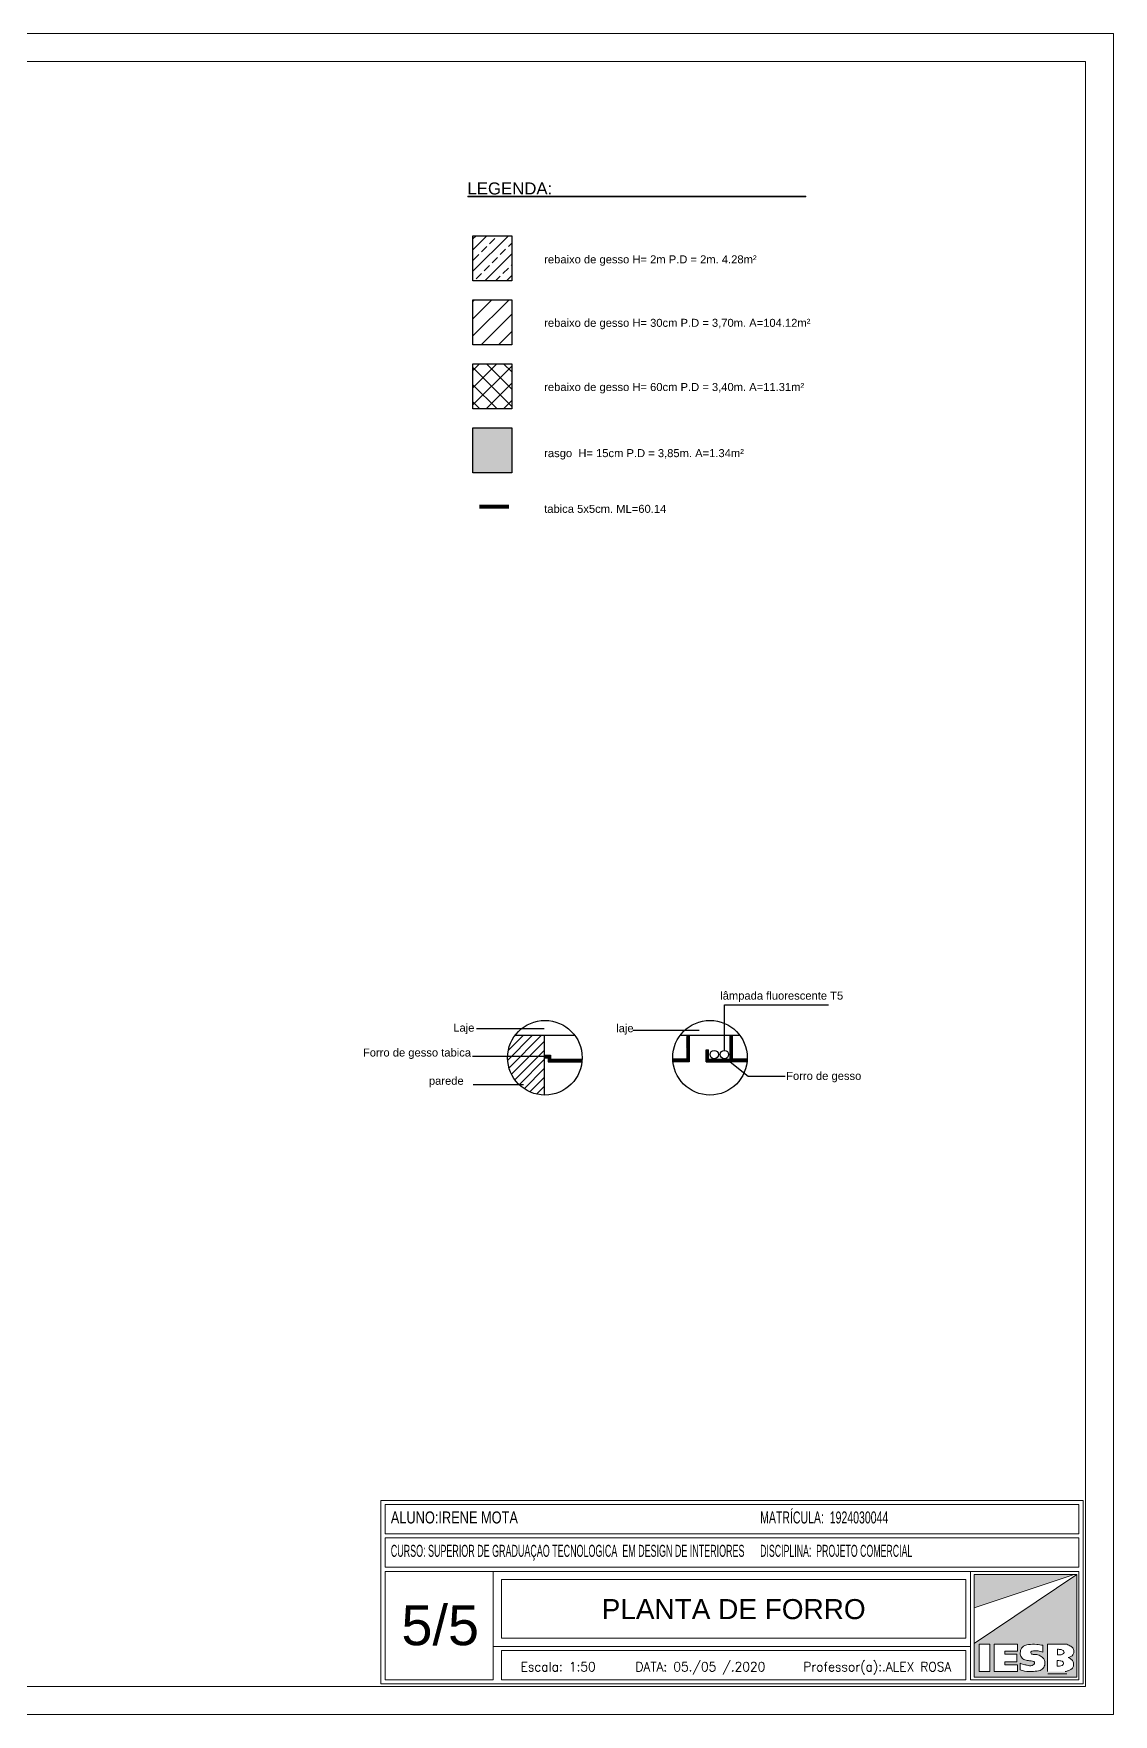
# Model space of a CAD drawing. Header units: millimetres. Extents: x 12559 to 15472, y 18493 to 18672.
# Drawn here: x 12575.51 to 12589, y 18492.9 to 18513.9 of the extents above; entities that cross this region are included whole.
import ezdxf
from ezdxf.enums import TextEntityAlignment as Align

# ---------------------------------------------------------------- set-up
doc = ezdxf.new("R2010")
doc.units = ezdxf.units.MM
doc.layers.get('0').update_dxf_attribs({"lineweight": 9})
doc.layers.add('mdf', color=3, linetype='Continuous')
doc.layers.add('Texto', color=6, linetype='Continuous', lineweight=30)
doc.styles.add('COPLAND', font='arial.ttf', dxfattribs={"height": 0.4})
doc.styles.add('ESC50', font='arial.ttf', dxfattribs={"height": 0.1})
doc.styles.add('R80-50', font='arial.ttf', dxfattribs={"height": 0.1})
doc.styles.add('ROMANS', font='romans')
doc.styles.get("Standard").update_dxf_attribs({"font": 'arial.ttf'})
pattern_1 = [(45, (-19.474031, -8.617555), (-0.0062861792847, 0.0062861792847), [])]

msp = doc.modelspace()

# ---------------------------------------------------------------- hatches: boundary and pattern name
h = msp.add_hatch(color=10)
h.dxf.hatch_style = 1
h.paths.add_polyline_path([(12585.156, 18511.867), (12580.933, 18511.867), (12580.933, 18511.859), (12585.156, 18511.859)])
h = msp.add_hatch(color=12)
h.dxf.hatch_style = 1
h.paths.add_polyline_path([(12587.261, 18493.785), (12587.261, 18493.364), (12588.545, 18493.364), (12588.545, 18494.648)])
edge = h.paths.add_edge_path(flags=16)
edge.add_spline(control_points=[(12587.838, 18493.537), (12587.857, 18493.53), (12587.89, 18493.519), (12587.943, 18493.509), (12587.995, 18493.498), (12588.029, 18493.553), (12587.981, 18493.57), (12587.937, 18493.568), (12587.88, 18493.578), (12587.839, 18493.624), (12587.836, 18493.682), (12587.859, 18493.751), (12587.948, 18493.776), (12588.035, 18493.777), (12588.095, 18493.766), (12588.121, 18493.762)], knot_values=[0, 0, 0, 0, 0.128764, 0.214487, 0.349725, 0.4301, 0.49844, 0.600614, 0.730587, 0.843002, 0.960452, 1.086726, 1.266383, 1.481996, 1.648373, 1.648373, 1.648373, 1.648373], degree=3, periodic=0)
edge.add_line((12588.121, 18493.762), (12588.121, 18493.675))
edge.add_spline(control_points=[(12588.121, 18493.675), (12588.101, 18493.681), (12588.061, 18493.694), (12588.014, 18493.694), (12587.965, 18493.689), (12587.971, 18493.647), (12588.022, 18493.649), (12588.072, 18493.642), (12588.127, 18493.606), (12588.154, 18493.546), (12588.136, 18493.483), (12588.081, 18493.437), (12587.993, 18493.437), (12587.909, 18493.431), (12587.855, 18493.45), (12587.838, 18493.456)], knot_values=[0, 0, 0, 0, 0.129973, 0.255735, 0.325817, 0.374123, 0.454729, 0.591551, 0.711993, 0.848871, 0.976038, 1.101413, 1.273716, 1.513362, 1.62892, 1.62892, 1.62892, 1.62892], degree=3, periodic=0)
edge.add_line((12587.838, 18493.456), (12587.838, 18493.537))
edge = h.paths.add_edge_path(flags=16)
edge.add_line((12588.177, 18493.774), (12588.419, 18493.774))
edge.add_spline(control_points=[(12588.419, 18493.774), (12588.437, 18493.767), (12588.467, 18493.755), (12588.502, 18493.722), (12588.515, 18493.68), (12588.497, 18493.645), (12588.473, 18493.617), (12588.449, 18493.613), (12588.436, 18493.611)], knot_values=[0, 0, 0, 0, 0.119715, 0.203123, 0.295825, 0.373962, 0.442864, 0.519979, 0.519979, 0.519979, 0.519979], degree=3, periodic=0)
edge.add_spline(control_points=[(12588.436, 18493.611), (12588.445, 18493.606), (12588.467, 18493.594), (12588.5, 18493.567), (12588.508, 18493.523), (12588.5, 18493.482), (12588.47, 18493.458), (12588.436, 18493.443), (12588.413, 18493.437), (12588.401, 18493.433)], knot_values=[0, 0, 0, 0, 0.063162, 0.163056, 0.25089, 0.332534, 0.412289, 0.483996, 0.563458, 0.563458, 0.563458, 0.563458], degree=3, periodic=0)
edge.add_line((12588.401, 18493.433), (12588.177, 18493.433))
edge.add_line((12588.177, 18493.433), (12588.177, 18493.774))
h.paths.add_polyline_path([(12587.804, 18493.774), (12587.804, 18493.687), (12587.646, 18493.687), (12587.646, 18493.652), (12587.795, 18493.652), (12587.795, 18493.557), (12587.646, 18493.557), (12587.646, 18493.519), (12587.804, 18493.519), (12587.804, 18493.433), (12587.512, 18493.433), (12587.512, 18493.774)], flags=16)
edge = h.paths.add_edge_path(flags=0)
edge.add_spline(control_points=[(12588.299, 18493.572), (12588.313, 18493.571), (12588.339, 18493.57), (12588.373, 18493.559), (12588.385, 18493.529), (12588.361, 18493.507), (12588.331, 18493.5), (12588.309, 18493.501), (12588.299, 18493.502)], knot_values=[0, 0, 0, 0, 0.092846, 0.167368, 0.207926, 0.268013, 0.340199, 0.404281, 0.404281, 0.404281, 0.404281], degree=3, periodic=0)
edge.add_line((12588.299, 18493.502), (12588.299, 18493.572))
h.paths.add_polyline_path([(12587.458, 18493.774), (12587.458, 18493.433), (12587.323, 18493.433), (12587.323, 18493.774)], flags=16)
h.paths.add_polyline_path([(12588.511, 18494.648), (12587.261, 18494.648), (12587.261, 18494.228)], flags=17)
at = {"layer": 'mdf'}
h = msp.add_hatch(dxfattribs=at)
h.set_pattern_fill('ANSI33', color=1, scale=0.03)
h.paths.add_polyline_path([(12581.483, 18511.374), (12580.997, 18511.374), (12580.997, 18510.81), (12581.483, 18510.81)])
h = msp.add_hatch(dxfattribs=at)
h.set_pattern_fill('ANSI31', color=1, scale=0.048)
h.paths.add_polyline_path([(12581.483, 18510.574), (12580.997, 18510.574), (12580.997, 18510.01), (12581.483, 18510.01)])
h = msp.add_hatch(dxfattribs=at)
h.set_pattern_fill('ANSI37', color=1, scale=0.048)
h.paths.add_polyline_path([(12581.483, 18509.774), (12580.997, 18509.774), (12580.997, 18509.21), (12581.483, 18509.21)])
at = {"layer": 'mdf', "true_color": 0x136734}
h = msp.add_hatch(color=116, dxfattribs=at)
h.dxf.hatch_style = 1
h.paths.add_polyline_path([(12581.483, 18508.974), (12580.997, 18508.974), (12580.997, 18508.41), (12581.483, 18508.41)])
at = {"layer": 'mdf'}
h = msp.add_hatch(dxfattribs=at)
h.set_pattern_fill('ANSI31', color=1, scale=0.025)
h.set_pattern_definition([(45, (-19.47403, -8.617555), (-0.05612660076, 0.05612660076), [])])
edge = h.paths.add_edge_path()
edge.add_arc((12581.897, 18501.103), 0.466, 143.0902, 268.9896)
edge.add_line((12581.889, 18500.637), (12581.889, 18501.383))
edge.add_line((12581.889, 18501.383), (12581.524, 18501.383))
h = msp.add_hatch(dxfattribs=at)
h.set_pattern_fill('ANSI31', color=1, scale=0.0028)
h.set_pattern_definition(pattern_1)
h.paths.add_polyline_path([(12584.243, 18501.383), (12584.213, 18501.383), (12584.213, 18501.083), (12583.943, 18501.083), (12583.943, 18501.203), (12583.913, 18501.203), (12583.913, 18501.053), (12584.213, 18501.053), (12584.423, 18501.053, 0.016136), (12584.425, 18501.083), (12584.243, 18501.083)])
h.paths.add_polyline_path([(12583.702, 18501.383), (12583.672, 18501.383), (12583.672, 18501.083), (12583.494, 18501.083, 0.016136), (12583.496, 18501.053), (12583.702, 18501.053)])
h = msp.add_hatch(dxfattribs=at)
h.set_pattern_fill('ANSI31', color=1, scale=0.0028)
h.set_pattern_definition(pattern_1)
edge = h.paths.add_edge_path()
edge.add_arc((12581.897, 18501.103), 0.466, 353.8436, 357.5414)
edge.add_line((12582.363, 18501.083), (12581.969, 18501.083))
edge.add_line((12581.969, 18501.083), (12581.969, 18501.133))
edge.add_line((12581.969, 18501.133), (12581.889, 18501.133))
edge.add_line((12581.889, 18501.133), (12581.889, 18501.103))
edge.add_line((12581.889, 18501.103), (12581.939, 18501.103))
edge.add_line((12581.939, 18501.103), (12581.939, 18501.053))
edge.add_line((12581.939, 18501.053), (12582.361, 18501.053))

# ---------------------------------------------------------------- linework, layer by layer
at = {"color": 2}
for p, q in [((12574.152, 18513.899), (12589.002, 18513.899)), ((12589.002, 18492.899), (12589.002, 18513.899)), ((12574.152, 18492.899), (12589.002, 18492.899))]:
    msp.add_line(p, q, dxfattribs=at)
at = {"color": 6}
for p, q in [((12560.552, 18513.549), (12588.652, 18513.549)), ((12588.652, 18493.249), (12588.652, 18513.549)), ((12560.552, 18493.249), (12588.652, 18493.249))]:
    msp.add_line(p, q, dxfattribs=at)
at = {"color": 5, "linetype": 'Continuous'}
for p, q in [((12579.847, 18495.572), (12579.847, 18493.279)), ((12579.847, 18495.572), (12588.622, 18495.572)), ((12588.622, 18495.572), (12588.622, 18493.279)), ((12579.847, 18493.279), (12588.622, 18493.279))]:
    msp.add_line(p, q, dxfattribs=at)
at = {"color": 2, "linetype": 'Continuous'}
for p, q in [((12579.9, 18495.52), (12588.57, 18495.52)), ((12579.9, 18495.52), (12579.9, 18495.155)), ((12588.57, 18495.52), (12588.57, 18495.155)), ((12579.9, 18495.155), (12588.57, 18495.155)), ((12579.9, 18495.103), (12588.57, 18495.103)), ((12579.9, 18495.103), (12579.9, 18494.738)), ((12579.9, 18495.103), (12588.57, 18495.103)), ((12579.9, 18495.103), (12579.9, 18494.738)), ((12588.57, 18495.103), (12588.57, 18494.738)), ((12588.57, 18495.103), (12588.57, 18494.738)), ((12579.9, 18494.738), (12588.57, 18494.738)), ((12579.9, 18494.738), (12588.57, 18494.738)), ((12579.9, 18494.682), (12588.57, 18494.682)), ((12579.9, 18494.682), (12579.9, 18493.331)), ((12581.251, 18493.331), (12581.251, 18494.682)), ((12587.156, 18494.582), (12581.355, 18494.582)), ((12581.355, 18494.582), (12581.355, 18493.852)), ((12587.156, 18494.582), (12587.156, 18493.852)), ((12587.218, 18493.331), (12587.218, 18494.682)), ((12588.57, 18494.682), (12588.57, 18493.331)), ((12581.251, 18493.748), (12587.218, 18493.748)), ((12587.156, 18493.852), (12581.355, 18493.852)), ((12581.355, 18493.696), (12587.156, 18493.696)), ((12581.355, 18493.696), (12581.355, 18493.331)), ((12587.156, 18493.696), (12587.156, 18493.331)), ((12579.9, 18493.331), (12581.251, 18493.331)), ((12581.251, 18493.331), (12579.9, 18493.331)), ((12581.355, 18493.331), (12587.156, 18493.331)), ((12588.57, 18493.331), (12587.218, 18493.331))]:
    msp.add_line(p, q, dxfattribs=at)
at = {"color": 12}
for p, q in [((12587.261, 18494.228), (12588.511, 18494.648)), ((12588.545, 18494.648), (12587.261, 18493.785)), ((12588.121, 18493.762), (12588.121, 18493.675)), ((12588.177, 18493.433), (12588.177, 18493.774)), ((12588.177, 18493.774), (12588.419, 18493.774)), ((12588.304, 18493.642), (12588.304, 18493.712)), ((12587.838, 18493.456), (12587.838, 18493.537)), ((12588.299, 18493.502), (12588.299, 18493.572)), ((12588.183, 18493.404), (12588.419, 18493.404))]:
    msp.add_line(p, q, dxfattribs=at)
at = {"color": 10}
msp.add_lwpolyline([(12580.933, 18511.867), (12585.156, 18511.867), (12585.156, 18511.859), (12580.933, 18511.859)], close=True, dxfattribs=at)
at = {"color": 12, "linetype": 'Continuous'}
msp.add_lwpolyline([(12587.261, 18494.648), (12587.261, 18493.364), (12588.545, 18493.364), (12588.545, 18494.648)], close=True, dxfattribs=at)
at = {"color": 12}
for points in [[(12587.323, 18493.774), (12587.323, 18493.433), (12587.458, 18493.433), (12587.458, 18493.774)], [(12587.804, 18493.774), (12587.804, 18493.687), (12587.646, 18493.687), (12587.646, 18493.652), (12587.795, 18493.652), (12587.795, 18493.557), (12587.646, 18493.557), (12587.646, 18493.519), (12587.804, 18493.519), (12587.804, 18493.433), (12587.512, 18493.433), (12587.512, 18493.774)]]:
    msp.add_lwpolyline(points, close=True, dxfattribs=at)
for points in [[(12588.121, 18493.762), (12588.043, 18493.773), (12587.94, 18493.77), (12587.862, 18493.736), (12587.839, 18493.681), (12587.845, 18493.625), (12587.881, 18493.585), (12587.94, 18493.57), (12587.989, 18493.565), (12588.017, 18493.55), (12588, 18493.516), (12587.936, 18493.51), (12587.896, 18493.518), (12587.838, 18493.537)], [(12588.121, 18493.675), (12588.061, 18493.691), (12588.002, 18493.692), (12587.97, 18493.681), (12587.973, 18493.658), (12588.01, 18493.648), (12588.074, 18493.637), (12588.121, 18493.604), (12588.147, 18493.544), (12588.131, 18493.486), (12588.085, 18493.447), (12588.004, 18493.436), (12587.891, 18493.44), (12587.838, 18493.456)], [(12588.304, 18493.712), (12588.348, 18493.708), (12588.379, 18493.692), (12588.385, 18493.673), (12588.367, 18493.651), (12588.334, 18493.642), (12588.304, 18493.642)], [(12588.419, 18493.774), (12588.471, 18493.749), (12588.499, 18493.721), (12588.509, 18493.678), (12588.495, 18493.644), (12588.472, 18493.621), (12588.436, 18493.611)], [(12588.299, 18493.572), (12588.343, 18493.567), (12588.374, 18493.552), (12588.38, 18493.533), (12588.362, 18493.511), (12588.329, 18493.502), (12588.299, 18493.502)], [(12588.436, 18493.611), (12588.462, 18493.596), (12588.496, 18493.563), (12588.505, 18493.522), (12588.496, 18493.484), (12588.468, 18493.458), (12588.437, 18493.444), (12588.401, 18493.433)]]:
    msp.add_spline(points, degree=3, dxfattribs=at)
at = {"layer": 'mdf'}
for p, q in [((12584.141, 18501.195), (12584.141, 18501.764)), ((12584.141, 18501.764), (12585.443, 18501.764)), ((12581.889, 18501.466), (12581.044, 18501.466)), ((12583.827, 18501.444), (12583, 18501.444)), ((12581.524, 18501.383), (12582.27, 18501.383)), ((12581.889, 18501.383), (12581.889, 18500.637)), ((12583.587, 18501.383), (12584.332, 18501.383)), ((12581.911, 18501.119), (12580.992, 18501.119)), ((12583.913, 18501.203), (12583.943, 18501.203)), ((12583.913, 18501.053), (12584.213, 18501.053)), ((12583.943, 18501.083), (12584.213, 18501.083)), ((12584.213, 18501.053), (12584.438, 18500.871)), ((12584.438, 18500.871), (12584.9, 18500.871)), ((12581.63, 18500.763), (12581.001, 18500.763))]:
    msp.add_line(p, q, dxfattribs=at)
for points in [[(12580.997, 18511.374), (12581.483, 18511.374), (12581.483, 18510.81), (12580.997, 18510.81)], [(12580.997, 18510.574), (12581.483, 18510.574), (12581.483, 18510.01), (12580.997, 18510.01)], [(12580.997, 18509.774), (12581.483, 18509.774), (12581.483, 18509.21), (12580.997, 18509.21)], [(12580.997, 18508.974), (12581.483, 18508.974), (12581.483, 18508.41), (12580.997, 18508.41)]]:
    msp.add_lwpolyline(points, close=True, dxfattribs=at)
at = {"layer": 'mdf', "color": 196, "const_width": 0.05}
msp.add_lwpolyline([(12581.077, 18507.987), (12581.45, 18507.987)], dxfattribs=at)
at = {"layer": 'mdf'}
for points in [[(12583.672, 18501.383), (12583.672, 18501.083), (12583.494, 18501.083)], [(12583.702, 18501.383), (12583.702, 18501.053), (12583.494, 18501.053)], [(12584.213, 18501.083), (12584.213, 18501.383)], [(12584.425, 18501.083), (12584.243, 18501.083), (12584.243, 18501.383)], [(12581.889, 18501.133), (12581.969, 18501.133), (12581.969, 18501.083), (12582.363, 18501.083)], [(12581.889, 18501.103), (12581.939, 18501.103), (12581.939, 18501.053), (12582.361, 18501.053)], [(12583.913, 18501.053), (12583.913, 18501.203)], [(12583.943, 18501.083), (12583.943, 18501.203)], [(12584.425, 18501.053), (12584.213, 18501.053)]]:
    msp.add_lwpolyline(points, dxfattribs=at)
for centre, radius in [((12581.897, 18501.103), 0.466), ((12583.96, 18501.103), 0.466), ((12584.013, 18501.143), 0.0518), ((12584.141, 18501.143), 0.0518)]:
    msp.add_circle(centre, radius, dxfattribs=at)

# ---------------------------------------------------------------- texts
at = {"color": 2, "style": 'ESC50'}
msp.add_text('LEGENDA:', height=0.15, dxfattribs=at).set_placement((12580.929, 18511.889))
at = {"color": 2, "style": 'COPLAND'}
for s, width, p, p2 in [('ALUNO:IRENE MOTA                                                     ', 0.762396, (12579.971, 18495.284), (12583.913, 18495.284)), ('MATRÍCULA:  1924030044                                                            ', 0.627747, (12584.587, 18495.284), (12588.381, 18495.284)), ('CURSO: SUPERIOR DE GRADUAÇAO TECNOLOGICA  EM DESIGN DE INTERIORES', 0.533176, (12579.971, 18494.867), (12584.391, 18494.867)), ('DISCIPLINA:  PROJETO COMERCIAL                                                              ', 0.523384, (12584.587, 18494.867), (12588.378, 18494.867))]:
    msp.add_text(s, height=0.15, dxfattribs=dict(at, width=width)).set_placement(p, p2, align=Align.FIT)
at = {"color": 3, "linetype": 'Continuous', "style": 'COPLAND'}
msp.add_text('5/5', height=0.5, dxfattribs=at).set_placement((12580.103, 18493.763))
msp.add_text('PLANTA DE FORRO', height=0.25, dxfattribs=at).set_placement((12584.256, 18494.089), align=Align.CENTER)
at = {"color": 2, "linetype": 'Continuous', "style": 'ROMANS', "width": 0.852374}
msp.add_text('Escala: 1:50     DATA: 05./05 /.2020    Professor(a):.ALEX ROSA ', height=0.11676, dxfattribs=at).set_placement((12581.593, 18493.436), (12587.053, 18493.436), align=Align.FIT)
at = {"layer": 'mdf', "char_height": 0.1, "attachment_point": 1}
for s, width, insert in [('lâmpada fluorescente T5', 70.73097, (12584.088, 18501.929)), ('laje', 0.3264, (12582.788, 18501.522)), ('Forro de gesso tabica', 58.58092, (12579.623, 18501.218)), ('parede', 1.07001, (12580.447, 18500.865)), ('Forro de gesso', 44.39919, (12584.912, 18500.926))]:
    msp.add_mtext_dynamic_manual_height_columns(s, width=width, gutter_width=12.5, heights=[0], dxfattribs=dict(at, insert=insert))
at = {"layer": 'mdf', "insert": (12580.752, 18501.695), "char_height": 0.1, "attachment_point": 1}
msp.add_mtext('\\PLaje', dxfattribs=at)
at = {"layer": 'Texto', "char_height": 0.1, "attachment_point": 1, "style": 'R80-50'}
for s, insert, width in [('rebaixo de gesso H= 2m P.D = 2m. 4.28m²', (12581.888, 18511.128), 3.77936), ('rebaixo de gesso H= 30cm P.D = 3,70m. A=104.12m²', (12581.888, 18510.335), 6.16012), ('rebaixo de gesso H= 60cm P.D = 3,40m. A=11.31m²', (12581.888, 18509.533), 3.47926), ('rasgo  H= 15cm P.D = 3,85m. A=1.34m²', (12581.888, 18508.707), 3.41395), ('tabica 5x5cm. ML=60.14', (12581.888, 18508.011), 2.49265)]:
    msp.add_mtext(s, dxfattribs=dict(at, insert=insert, width=width))

doc.saveas('drawing.dxf')
